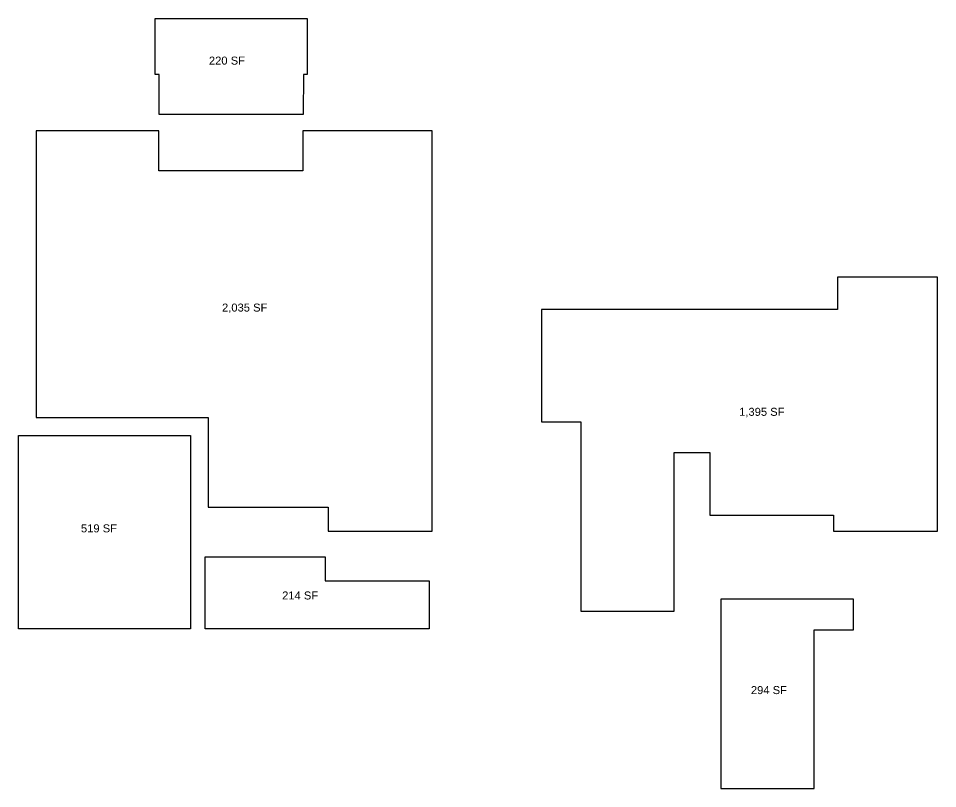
# Model space of a CAD drawing. Header units: inches. Extents: x -28708 to -16583, y 64755 to 66587.
# Drawn here: x -28708 to -27330, y 65394 to 66549 of the extents above; entities that cross this region are included whole.
import ezdxf

# ---------------------------------------------------------------- set-up
doc = ezdxf.new("R2010")
doc.units = ezdxf.units.IN
doc.header["$LTSCALE"] = 20
doc.header["$MEASUREMENT"] = 0
doc.linetypes.add('Solid', pattern=[0])
for name, color, linetype in [('DIM', 2, 'Continuous'), ('SPPAINT', 7, 'Continuous'), ('TEXT', 3, 'Continuous')]:
    doc.layers.add(name, color=color, linetype=linetype)
doc.styles.add('Arial', font='arial.ttf')

msp = doc.modelspace()

# ---------------------------------------------------------------- linework, layer by layer
at = {"layer": 'DIM', "color": 6, "linetype": 'ByBlock', "lineweight": -2}
msp.add_lwpolyline([(-27655.0784, 65677.8761), (-27655.0792, 65394.1069), (-27515.0884, 65394.1069), (-27515.0875, 65631.8761), (-27456.0784, 65631.8761), (-27456.0784, 65677.8564), (-27655.0784, 65677.8564)], dxfattribs=at)
at = {"layer": 'SPPAINT', "color": 6, "linetype": 'ByBlock', "lineweight": -2}
for points in [[(-28502.943, 66464.6338), (-28502.943, 66548.6323), (-28274.9459, 66548.6323), (-28274.9459, 66464.6333), (-28280.814, 66464.6333), (-28280.957, 66404.6338), (-28496.957, 66404.6323), (-28496.957, 66464.6338), (-28502.943, 66464.6338)], [(-28681.6138, 66380.2242), (-28681.5978, 65950.1996), (-28423.6138, 65950.1996), (-28423.6138, 65816.2242), (-28243.6138, 65816.2242), (-28243.6138, 65780.2193), (-28087.5978, 65780.2242), (-28087.6138, 66380.2237), (-28281.4708, 66380.2237), (-28281.6138, 66320.2242), (-28497.6138, 66320.2242), (-28497.6138, 66380.2242), (-28681.6138, 66380.2173)], [(-27923.8026, 66112.2237), (-27923.8026, 65943.9737), (-27864.8026, 65943.9737), (-27864.8026, 65660.2242), (-27724.8026, 65660.2242), (-27724.8026, 65897.977), (-27671.3134, 65897.9924), (-27671.3134, 65803.9747), (-27485.8134, 65803.9747), (-27485.8134, 65780.2259), (-27329.8026, 65780.2259), (-27329.8026, 66160.7237), (-27479.8026, 66160.7237), (-27479.8026, 66112.2237), (-27923.8026, 66112.2237)], [(-28428.0408, 65741.4272), (-28248.0408, 65741.4272), (-28248.0408, 65705.4223), (-28092.0408, 65705.4272), (-28092.0322, 65633.4353), (-28428.0408, 65633.4353), (-28428.0408, 65741.4272)]]:
    msp.add_lwpolyline(points, dxfattribs=at)
msp.add_lwpolyline([(-28708.1624, 65923.4174), (-28450.1624, 65923.4174), (-28450.1624, 65633.4179), (-28708.1624, 65633.4179)], close=True, dxfattribs=at)

# ---------------------------------------------------------------- texts
at = {"layer": 'TEXT', "linetype": 'Solid', "style": 'Arial'}
for s, p in [(' 220 SF', (-28427.1131, 66479.3641)), ('2,035 SF', (-28402.8189, 66109.1481)), ('   1,395 SF', (-27641.4256, 65952.9129)), ('519 SF', (-28614.3513, 65778.2047)), ('214 SF', (-28312.7014, 65677.6269)), ('   294 SF', (-27623.7499, 65535.7891))]:
    msp.add_text(s, height=12, rotation=360, dxfattribs=at).set_placement(p)

doc.saveas('drawing.dxf')
